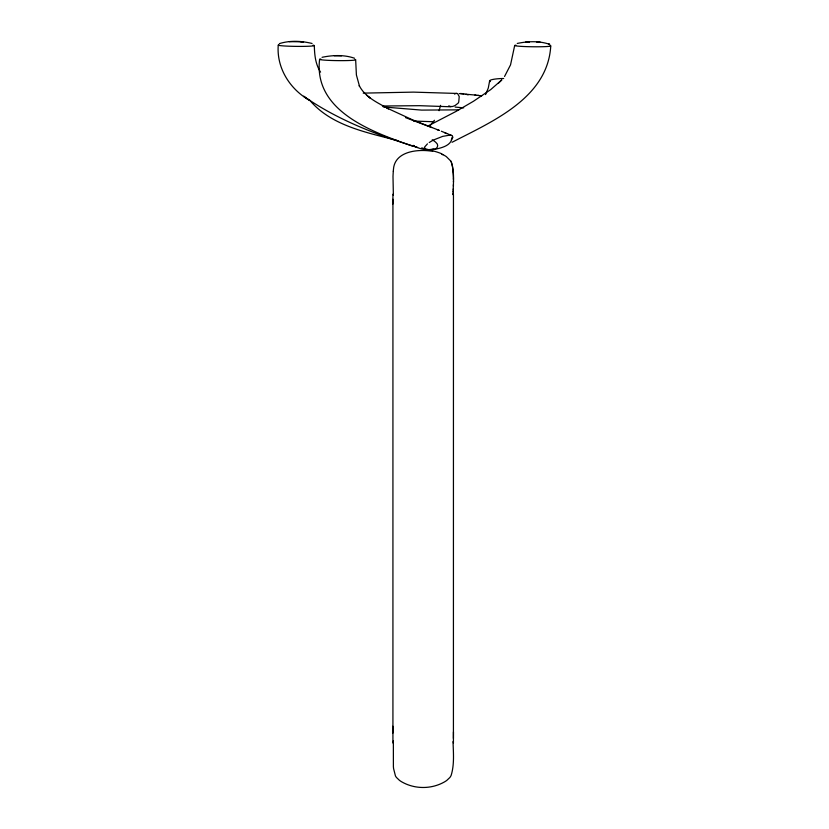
<?xml version="1.0" encoding="UTF-8"?>
<svg xmlns="http://www.w3.org/2000/svg" width="829" height="829" viewBox="0 0 829 829"><rect width="100%" height="100%" fill="white"/><g stroke="black" fill="none" stroke-linecap="round" stroke-linejoin="round"><path stroke-width="1.24" d="M392.894 204.038L392.925 199.25M453.422 738.463L453.453 731.934M453.111 193.623L453.038 194.691C453.214 183.572 454.903 171.665 450.831 161.095M453.442 184.566L453.422 186.173M453.339 188.836L453.297 189.893M453.245 190.96L453.194 192.027M393.361 740.805L393.392 766.628A86.9 86.9 0 0 0 393.578 768.597L395.443 775.903A10.746 10.746 0 0 0 396.469 777.488L399.433 780.317A23.647 23.647 0 0 0 402.252 782.141C415.039 789.249 431.204 789.26 444.002 782.182A23.606 23.606 0 0 0 446.831 780.369L449.805 777.561A11.129 11.129 0 0 0 451.131 775.426C454.51 764.556 453.359 752.805 453.038 741.561M393.298 171.199L393.381 170.173A59.854 57.719 30.5 0 1 393.785 166.805C397.06 150.64 419.422 149.002 432.676 151.355M489.638 80.848L488.291 88.029L485.566 94.579M550.757 45.947C547.72 98.257 491.929 121.604 452.033 142.298M514.695 45.471L510.54 64.859L504.54 76.496M440.593 105.335L439.08 110.703M434.448 120.267L430.002 125.728M413.94 145.5L412.956 145.5M451.339 139.78L452.924 137.345L452.188 135.707A21.844 5.42 -25.2 0 0 449.422 135.2L442.676 136.381L433.992 139.8A12.528 3.109 -25.2 0 0 429.225 142.557M498.416 83.273L501.846 79.864L490.664 89.646L473.442 101.283L456.199 111.335L427.733 126.112M427.453 143.863L424.583 147.054L425.122 149.241A21.844 5.42 -25.2 0 0 427.888 149.748L429.163 149.748A21.989 8.29 19.3 0 0 433.971 149.261C437.588 149.075 439.101 144.681 436.023 142.567A12.383 4.673 19.3 0 0 432.22 139.8M279.373 43.626C289.808 40.3 301.528 40.88 312.077 43.471M322.046 57.315C332.605 55.087 344.304 54.61 354.584 58.268M517.265 43.45C527.845 41.222 539.565 40.735 549.845 44.424L548.643 43.833M433.287 148.93C426.396 150.899 419.122 148.567 412.801 145.769M448.924 105.656A6.767 2.705 -69 0 0 449.37 106.381L452.261 106.547A53.688 21.409 -69 0 0 455.09 105.511L458.147 103.148A2.477 0.984 -69 0 0 458.738 101.957L459.225 96.61L457.629 93.625A16.663 6.642 -69 0 0 455.453 93.615L455.287 93.667A9.803 3.907 -69 0 0 454.489 94.081M341.507 55.812L334.305 55.719M289.145 41.647L303.549 41.823L300.253 41.574M458.758 109.853L421.609 110.102L383.319 106.951M363.237 93.128L413.526 92.123L456.675 93.439M382.438 106.008L419.65 105.687L450.883 106.786M433.888 121.749L413.609 121.055M536.518 41.937L540.342 42.206M459.349 93.615L475.856 95.117M455.173 107.086L463.691 107.863M460.406 93.459L463.763 93.801M477.815 95.366L481.659 95.884M474.924 95.003L478.81 95.49M413.681 145.8L414.355 145.894M398.428 140.847C367.133 132.474 330.989 125.998 309.279 99.687M465.857 94.226L468.147 94.9M417.629 147.417C377.796 135.355 337.921 120.226 303.642 96.216L308.771 99.957M412.593 146.163C373.599 132.329 313.393 111.822 319.59 59.325M431.774 127.552L405.485 117.594M437.101 129.583L439.225 130.391M441.329 131.22L451.66 135.469M439.121 130.36L412.438 119.801L386.925 108.05L388.49 108.817C377.703 102.755 365.143 97.231 359.237 85.625L359.506 86.237L356.397 74.983L355.662 59.802M441.784 154.256L442.935 154.754M444.541 132.65L446.624 133.604M421.702 147.894L428.624 149.655A26.238 14.715 -24.9 0 0 434.551 149.365C440.997 148.049 451.701 145.707 451.96 137.624M308.429 99.708C289.425 88.423 276.482 67.574 278.243 45.098M366.708 95.211L370.035 97.957L369.143 97.2M450.831 161.095L446.344 156.629A26.994 25.875 -15.2 0 0 442.976 154.691M320.574 72.123C315.414 64.32 314.512 54.683 314.326 45.574M451.453 162.36L452.385 165.645M452.468 166.132L453.09 171.821M393.371 195.385L392.998 176.515A143.313 137.925 33.5 0 1 393.319 171.199M453.121 172.349L453.256 174.463A150.111 144.515 -33.2 0 1 453.432 178.712M453.411 178.722L453.432 179.779M453.453 180.846L453.453 181.903M392.894 726.235L392.925 733.033M453.453 194.566L453.422 743.116M392.925 194.214L392.925 743.022M503.69 78.486A14.735 2.518 -0.9 0 0 501.472 78.548L500.954 78.568A14.217 2.425 -0.9 0 0 494.395 79.169A12.922 2.207 -0.9 0 0 489.773 80.548A12.394 2.114 -0.9 0 0 490.343 81.605M313.041 45.149A17.979 1.057 0.7 0 1 297.238 46.393A17.979 1.057 0.7 0 1 278.927 44.849M550.031 45.636A17.979 1.057 0.7 0 1 531.949 46.756A17.979 1.057 0.7 0 1 515.907 45.139M355.144 59.543A17.979 1.057 0.7 0 1 336.408 60.6A17.979 1.057 0.7 0 1 320.802 58.994M432.811 150.888A50.828 46.02 0.5 0 1 441.971 153.883M529.368 41.854L525.835 42.041L529.43 41.854"/></g></svg>
